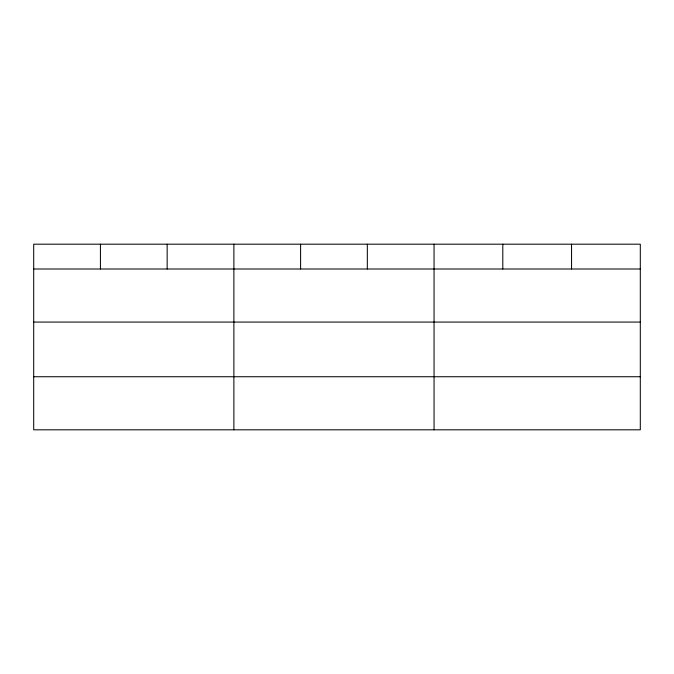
<?xml version="1.0" encoding="UTF-8"?>
<svg xmlns="http://www.w3.org/2000/svg" width="674" height="674" viewBox="0 0 674 674"><rect width="100%" height="100%" fill="white"/><g stroke="black" fill="none" stroke-linecap="round" stroke-linejoin="round"><path stroke-width="1.01" d="M640.3 322.071L640.3 244.19L33.7 244.19L33.7 429.81L640.3 429.81L640.3 322.071L33.7 322.071M33.7 269.002L640.3 269.002M33.7 376.741L640.3 376.741M571.552 244.19L571.552 269.002M502.804 244.19L502.804 269.002M434.056 244.19L434.056 429.81M367.33 244.19L367.33 269.002M300.604 244.19L300.604 269.002M233.878 244.19L233.878 429.81M167.152 244.19L167.152 269.002M100.426 244.19L100.426 269.002"/></g></svg>
